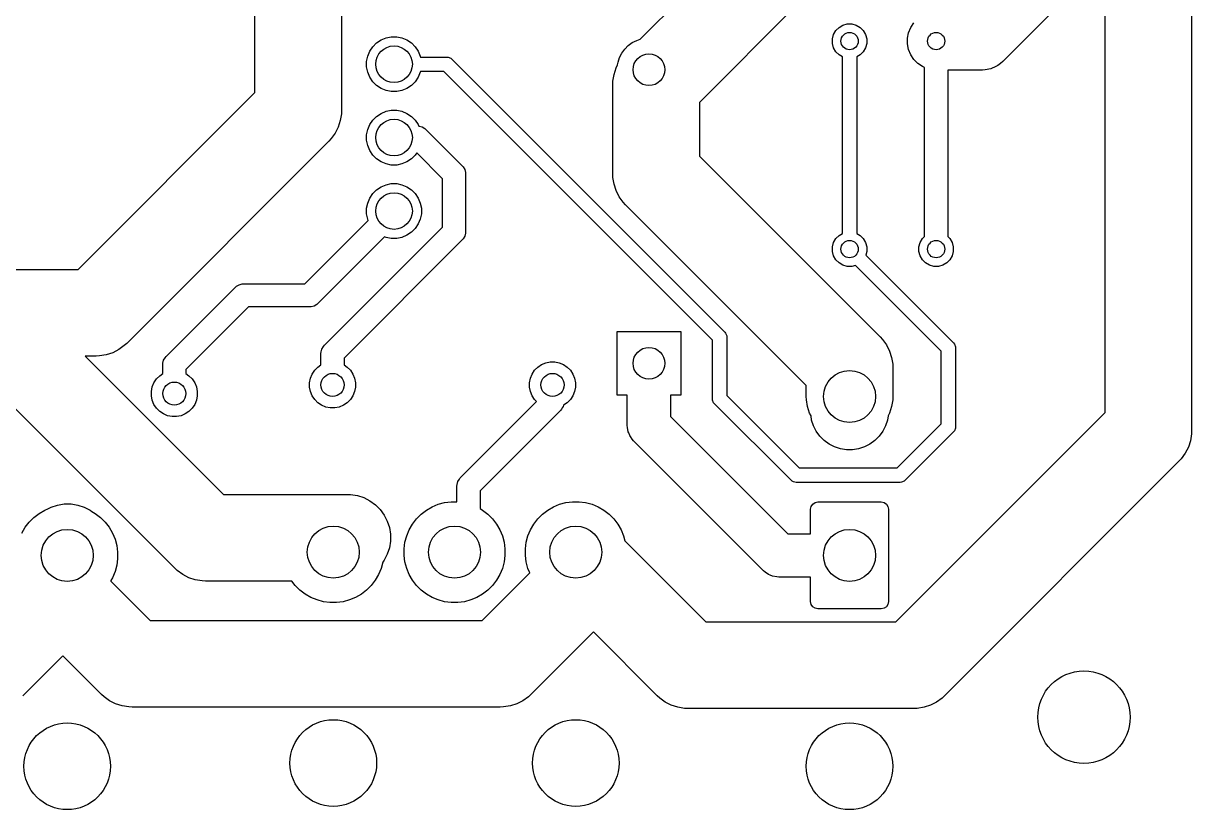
# Model space of a CAD drawing. Extents: x 105.7 to 173.3, y -122 to -73.8.
# Drawn here: x 132.88 to 173.35, y -122 to -94.79 of the extents above; entities that cross this region are included whole.
import ezdxf

# ---------------------------------------------------------------- set-up
doc = ezdxf.new("R2010")
doc.units = 0
doc.layers.add('BLACK', color=7, linetype='CONTINUOUS')

msp = doc.modelspace()

# ---------------------------------------------------------------- linework, layer by layer
at = {"layer": 'BLACK', "linetype": 'CONTINUOUS'}
for p, q in [((173.35, -77.75), (173.35, -108.88)), ((170.35, -108.25868), (170.35, -78.37132)), ((140.9, -97.17868), (140.9, -80)), ((143.9, -86.85), (143.9, -97.8)), ((154.241478, -95.337201), (157.93934, -91.63934)), ((169.307107, -93.607107), (166.807107, -96.107107)), ((159.62132, -94.2), (156.3, -97.52132)), ((160.945672, -95.17039), (161.023988, -95.034743)), ((161.023988, -95.034743), (161.134743, -94.923988)), ((161.134743, -94.923988), (161.27039, -94.845672)), ((161.27039, -94.845672), (161.421684, -94.805133)), ((161.421684, -94.805133), (161.578316, -94.805133)), ((161.578316, -94.805133), (161.72961, -94.845672)), ((161.72961, -94.845672), (161.865257, -94.923988)), ((161.865257, -94.923988), (161.976012, -95.034743)), ((161.976012, -95.034743), (162.054328, -95.17039)), ((163.54306, -95.109715), (163.618079, -94.928603)), ((163.618079, -94.928603), (163.72699, -94.765607)), ((144.983708, -95.59574), (145.11574, -95.463708)), ((145.11574, -95.463708), (145.270995, -95.35997)), ((145.270995, -95.35997), (145.443504, -95.288514)), ((145.443504, -95.288514), (145.626639, -95.252087)), ((145.626639, -95.252087), (145.813361, -95.252087)), ((145.813361, -95.252087), (145.996496, -95.288514)), ((145.996496, -95.288514), (146.169005, -95.35997)), ((146.169005, -95.35997), (146.32426, -95.463708)), ((146.32426, -95.463708), (146.456292, -95.59574)), ((153.835607, -95.553553), (153.975252, -95.452096)), ((153.975252, -95.452096), (154.129048, -95.373733)), ((154.129048, -95.373733), (154.241478, -95.337201)), ((160.905133, -95.321684), (160.945672, -95.17039)), ((160.905133, -95.478316), (160.905133, -95.321684)), ((160.945672, -95.62961), (160.905133, -95.478316)), ((162.054328, -95.17039), (162.094867, -95.321684)), ((162.094867, -95.478316), (162.054328, -95.62961)), ((162.094867, -95.321684), (162.094867, -95.478316)), ((163.504815, -95.301983), (163.54306, -95.109715)), ((163.504815, -95.498017), (163.504815, -95.301983)), ((163.54306, -95.690285), (163.504815, -95.498017)), ((144.808514, -95.923504), (144.87997, -95.750995)), ((144.87997, -95.750995), (144.983708, -95.59574)), ((146.456292, -95.59574), (146.56003, -95.750995)), ((146.56003, -95.750995), (146.631486, -95.923504)), ((153.533733, -95.969048), (153.612096, -95.815252)), ((153.612096, -95.815252), (153.713553, -95.675607)), ((153.713553, -95.675607), (153.835607, -95.553553)), ((161.023988, -95.765257), (160.945672, -95.62961)), ((161.134743, -95.876012), (161.023988, -95.765257)), ((161.25, -95.942555), (161.134743, -95.876012)), ((161.865257, -95.876012), (161.75, -95.942555)), ((161.976012, -95.765257), (161.865257, -95.876012)), ((162.054328, -95.62961), (161.976012, -95.765257)), ((163.618079, -95.871397), (163.54306, -95.690285)), ((163.72699, -96.034393), (163.618079, -95.871397)), ((144.772087, -96.106639), (144.808514, -95.923504)), ((144.772087, -96.293361), (144.772087, -96.106639)), ((144.808514, -96.476496), (144.772087, -96.293361)), ((146.631486, -95.923504), (146.636756, -95.95)), ((146.636756, -95.95), (147.55, -95.95)), ((147.55, -95.95), (147.598773, -95.954804)), ((147.598773, -95.954804), (147.688893, -95.992133)), ((147.688893, -95.992133), (147.688897, -95.992137)), ((147.688897, -95.992137), (147.726777, -96.023223)), ((147.726777, -96.023223), (157.176777, -105.473223)), ((153.414181, -96.325975), (153.465956, -96.224359)), ((153.465956, -96.224359), (153.480393, -96.13321)), ((153.480393, -96.13321), (153.533733, -95.969048)), ((161.25, -102.057444), (161.25, -95.942555)), ((161.75, -95.942555), (161.75, -102.057444)), ((163.865607, -96.17301), (163.72699, -96.034393)), ((164.028603, -96.281921), (163.865607, -96.17301)), ((164.1, -96.311494), (164.028603, -96.281921)), ((164.1, -102.158731), (164.1, -96.311494)), ((166.571397, -96.281921), (166.390285, -96.35694)), ((166.635396, -96.239158), (166.571397, -96.281921)), ((166.734394, -96.173011), (166.635396, -96.239158)), ((166.807107, -96.107107), (166.734394, -96.173011)), ((144.87997, -96.649005), (144.808514, -96.476496)), ((144.983708, -96.80426), (144.87997, -96.649005)), ((146.56003, -96.649005), (146.456292, -96.80426)), ((146.631486, -96.476496), (146.56003, -96.649005)), ((146.636756, -96.45), (146.631486, -96.476496)), ((147.446446, -96.45), (146.636756, -96.45)), ((156.75, -105.753554), (147.446446, -96.45)), ((153.304624, -96.782311), (153.341445, -96.549832)), ((153.341445, -96.549832), (153.414181, -96.325975)), ((166.1, -96.4), (164.9, -96.4)), ((164.9, -96.4), (164.9, -102.158731)), ((166.198017, -96.395185), (166.1, -96.4)), ((166.390285, -96.35694), (166.198017, -96.395185)), ((145.11574, -96.936292), (144.983708, -96.80426)), ((145.270995, -97.04003), (145.11574, -96.936292)), ((145.443504, -97.111486), (145.270995, -97.04003)), ((145.626639, -97.147913), (145.443504, -97.111486)), ((145.996496, -97.111486), (145.813361, -97.147913)), ((146.169005, -97.04003), (145.996496, -97.111486)), ((146.32426, -96.936292), (146.169005, -97.04003)), ((146.456292, -96.80426), (146.32426, -96.936292)), ((153.3, -96.9), (153.304624, -96.782311)), ((153.3, -100), (153.3, -96.9)), ((134.77868, -103.3), (140.9, -97.17868)), ((145.813361, -97.147913), (145.626639, -97.147913)), ((156.3, -97.52132), (156.3, -99.37868)), ((143.895376, -97.917689), (143.858555, -98.150168)), ((143.9, -97.8), (143.895376, -97.917689)), ((145.11574, -98.003708), (145.270995, -97.89997)), ((145.270995, -97.89997), (145.443504, -97.828514)), ((145.443504, -97.828514), (145.626639, -97.792087)), ((145.626639, -97.792087), (145.813361, -97.792087)), ((145.813361, -97.792087), (145.996496, -97.828514)), ((145.996496, -97.828514), (146.169005, -97.89997)), ((146.169005, -97.89997), (146.32426, -98.003708)), ((143.858555, -98.150168), (143.785819, -98.374025)), ((144.808514, -98.463504), (144.87997, -98.290995)), ((144.87997, -98.290995), (144.983708, -98.13574)), ((144.983708, -98.13574), (145.11574, -98.003708)), ((146.32426, -98.003708), (146.456292, -98.13574)), ((146.456292, -98.13574), (146.56003, -98.290995)), ((146.56003, -98.290995), (146.581454, -98.342717)), ((143.67896, -98.583748), (143.540609, -98.774172)), ((143.785819, -98.374025), (143.67896, -98.583748)), ((144.772087, -98.646639), (144.808514, -98.463504)), ((144.772087, -98.833361), (144.772087, -98.646639)), ((146.581454, -98.342717), (146.59221, -98.343422)), ((146.59221, -98.343422), (146.693074, -98.370448)), ((146.693074, -98.370448), (146.783505, -98.422659)), ((146.783505, -98.422659), (146.822843, -98.457157)), ((146.822843, -98.457157), (148.082843, -99.717157)), ((143.46066, -98.86066), (136.46066, -105.86066)), ((143.540609, -98.774172), (143.46066, -98.86066)), ((144.808514, -99.016496), (144.772087, -98.833361)), ((144.87997, -99.189005), (144.808514, -99.016496)), ((144.983708, -99.34426), (144.87997, -99.189005)), ((145.11574, -99.476292), (144.983708, -99.34426)), ((145.270995, -99.58003), (145.11574, -99.476292)), ((146.32426, -99.476292), (146.169005, -99.58003)), ((146.456292, -99.34426), (146.32426, -99.476292)), ((146.505271, -99.270957), (146.456292, -99.34426)), ((147.4, -100.165686), (146.505271, -99.270957)), ((156.3, -99.37868), (162.56066, -105.63934)), ((145.443504, -99.651486), (145.270995, -99.58003)), ((145.626639, -99.687913), (145.443504, -99.651486)), ((145.813361, -99.687913), (145.626639, -99.687913)), ((145.996496, -99.651486), (145.813361, -99.687913)), ((146.169005, -99.58003), (145.996496, -99.651486)), ((148.082843, -99.717157), (148.117341, -99.756495)), ((148.117341, -99.756495), (148.169552, -99.846926)), ((148.169552, -99.846926), (148.196578, -99.94779)), ((148.196578, -99.94779), (148.2, -100)), ((145.443504, -100.368514), (145.626639, -100.332087)), ((145.626639, -100.332087), (145.813361, -100.332087)), ((145.813361, -100.332087), (145.996496, -100.368514)), ((147.4, -101.834314), (147.4, -100.165686)), ((148.2, -100), (148.2, -102)), ((153.304624, -100.117689), (153.3, -100)), ((153.341445, -100.350168), (153.304624, -100.117689)), ((153.414181, -100.574025), (153.341445, -100.350168)), ((144.87997, -100.830995), (144.983708, -100.67574)), ((144.983708, -100.67574), (145.11574, -100.543708)), ((145.11574, -100.543708), (145.270995, -100.43997)), ((145.270995, -100.43997), (145.443504, -100.368514)), ((145.996496, -100.368514), (146.169005, -100.43997)), ((146.169005, -100.43997), (146.32426, -100.543708)), ((146.32426, -100.543708), (146.456292, -100.67574)), ((146.456292, -100.67574), (146.56003, -100.830995)), ((153.52104, -100.783748), (153.414181, -100.574025)), ((144.772087, -101.186639), (144.808514, -101.003504)), ((144.808514, -101.003504), (144.87997, -100.830995)), ((146.56003, -100.830995), (146.631486, -101.003504)), ((146.631486, -101.003504), (146.667913, -101.186639)), ((153.659391, -100.974172), (153.52104, -100.783748)), ((153.73934, -101.06066), (153.659391, -100.974172)), ((160, -107.32132), (153.73934, -101.06066)), ((144.772087, -101.373361), (144.772087, -101.186639)), ((144.808514, -101.556496), (144.772087, -101.373361)), ((144.828812, -101.605501), (144.808514, -101.556496)), ((146.631486, -101.556496), (146.56003, -101.729005)), ((146.667913, -101.373361), (146.631486, -101.556496)), ((146.667913, -101.186639), (146.667913, -101.373361)), ((142.634314, -103.8), (144.828812, -101.605501)), ((143.307157, -105.927157), (147.4, -101.834314)), ((146.456292, -101.88426), (146.32426, -102.016292)), ((146.56003, -101.729005), (146.456292, -101.88426)), ((145.394498, -102.171187), (143.082843, -104.482843)), ((148.082843, -102.282843), (143.99, -106.375686)), ((145.443504, -102.191486), (145.394498, -102.171187)), ((145.626639, -102.227913), (145.443504, -102.191486)), ((145.813361, -102.227913), (145.626639, -102.227913)), ((145.996496, -102.191486), (145.813361, -102.227913)), ((146.169005, -102.12003), (145.996496, -102.191486)), ((146.32426, -102.016292), (146.169005, -102.12003)), ((148.117341, -102.243505), (148.082843, -102.282843)), ((148.169552, -102.153074), (148.117341, -102.243505)), ((148.196578, -102.05221), (148.169552, -102.153074)), ((148.2, -102), (148.196578, -102.05221)), ((160.905133, -102.521684), (160.945672, -102.37039)), ((160.945672, -102.37039), (161.023988, -102.234743)), ((161.023988, -102.234743), (161.134743, -102.123988)), ((161.134743, -102.123988), (161.25, -102.057444)), ((161.75, -102.057444), (161.865257, -102.123988)), ((161.865257, -102.123988), (161.976012, -102.234743)), ((161.976012, -102.234743), (162.054328, -102.37039)), ((162.054328, -102.37039), (162.094867, -102.521684)), ((163.905133, -102.521684), (163.945672, -102.37039)), ((163.945672, -102.37039), (164.023988, -102.234743)), ((164.023988, -102.234743), (164.1, -102.158731)), ((164.9, -102.158731), (164.976012, -102.234743)), ((164.976012, -102.234743), (165.054328, -102.37039)), ((165.054328, -102.37039), (165.094867, -102.521684)), ((160.905133, -102.678316), (160.905133, -102.521684)), ((160.945672, -102.82961), (160.905133, -102.678316)), ((162.094867, -102.678316), (162.060421, -102.806867)), ((162.094867, -102.521684), (162.094867, -102.678316)), ((163.905133, -102.678316), (163.905133, -102.521684)), ((163.945672, -102.82961), (163.905133, -102.678316)), ((165.094867, -102.678316), (165.054328, -102.82961)), ((165.094867, -102.521684), (165.094867, -102.678316)), ((161.023988, -102.965257), (160.945672, -102.82961)), ((161.134743, -103.076012), (161.023988, -102.965257)), ((161.27039, -103.154328), (161.134743, -103.076012)), ((161.421684, -103.194867), (161.27039, -103.154328)), ((161.578316, -103.194867), (161.421684, -103.194867)), ((161.706867, -103.160421), (161.578316, -103.194867)), ((164.675, -106.128553), (161.706867, -103.160421)), ((162.060421, -102.806867), (165.101776, -105.848223)), ((164.023988, -102.965257), (163.945672, -102.82961)), ((164.134743, -103.076012), (164.023988, -102.965257)), ((164.27039, -103.154328), (164.134743, -103.076012)), ((164.421684, -103.194867), (164.27039, -103.154328)), ((164.578316, -103.194867), (164.421684, -103.194867)), ((164.72961, -103.154328), (164.578316, -103.194867)), ((164.865257, -103.076012), (164.72961, -103.154328)), ((164.976012, -102.965257), (164.865257, -103.076012)), ((165.054328, -102.82961), (164.976012, -102.965257)), ((131.4, -103.3), (134.77868, -103.3)), ((137.827157, -106.317157), (140.227158, -103.917157)), ((140.227158, -103.917157), (140.266495, -103.882659)), ((140.266495, -103.882659), (140.356927, -103.830448)), ((140.356927, -103.830448), (140.45779, -103.803422)), ((140.45779, -103.803422), (140.51, -103.8)), ((140.51, -103.8), (142.634314, -103.8)), ((140.675685, -104.6), (138.51, -106.765685)), ((142.8, -104.6), (140.675685, -104.6)), ((142.85221, -104.596578), (142.8, -104.6)), ((142.953074, -104.569552), (142.85221, -104.596578)), ((143.043505, -104.517341), (142.953074, -104.569552)), ((143.082843, -104.482843), (143.043505, -104.517341)), ((153.45, -107.65), (153.45, -105.45)), ((153.45, -105.45), (155.65, -105.45)), ((155.65, -105.45), (155.65, -107.65)), ((157.176777, -105.473223), (157.207862, -105.511102)), ((157.207862, -105.511102), (157.207867, -105.511107)), ((157.207867, -105.511107), (157.245196, -105.601227)), ((157.245196, -105.601227), (157.25, -105.65)), ((136.374172, -105.940609), (136.183748, -106.07896)), ((136.46066, -105.86066), (136.374172, -105.940609)), ((143.220448, -106.056926), (143.272659, -105.966495)), ((143.272659, -105.966495), (143.307157, -105.927157)), ((156.75, -107.775), (156.75, -105.753554)), ((157.25, -105.65), (157.25, -107.671446)), ((162.56066, -105.63934), (162.640609, -105.725828)), ((162.640609, -105.725828), (162.77896, -105.916252)), ((162.77896, -105.916252), (162.885819, -106.125975)), ((165.101776, -105.848223), (165.132862, -105.886102)), ((165.132862, -105.886102), (165.132867, -105.886107)), ((165.132867, -105.886107), (165.170196, -105.976227)), ((165.170196, -105.976227), (165.175, -106.025)), ((165.175, -106.025), (165.175, -108.75)), ((138.12644, -113.64776), (130.77868, -106.3)), ((135.4, -106.3), (135.02132, -106.3)), ((135.02132, -106.3), (139.80842, -111.0871)), ((135.517689, -106.295376), (135.4, -106.3)), ((135.750168, -106.258555), (135.517689, -106.295376)), ((135.974025, -106.185819), (135.750168, -106.258555)), ((136.183748, -106.07896), (135.974025, -106.185819)), ((137.740448, -106.446926), (137.792659, -106.356495)), ((137.792659, -106.356495), (137.827157, -106.317157)), ((143.19, -106.21), (143.193422, -106.15779)), ((143.19, -106.609752), (143.19, -106.21)), ((143.193422, -106.15779), (143.220448, -106.056927)), ((143.220448, -106.056927), (143.220448, -106.056926)), ((143.99, -106.375686), (143.99, -106.609752)), ((162.885819, -106.125975), (162.958555, -106.349832)), ((162.958555, -106.349832), (162.995376, -106.582311)), ((164.675, -108.646446), (164.675, -106.128553)), ((137.71, -106.6), (137.713422, -106.54779)), ((137.71, -106.909752), (137.71, -106.6)), ((137.713422, -106.54779), (137.740448, -106.446927)), ((137.740448, -106.446927), (137.740448, -106.446926)), ((138.51, -106.765685), (138.51, -106.909752)), ((142.884463, -106.922883), (142.971592, -106.792485)), ((142.971592, -106.792485), (143.082485, -106.681592)), ((143.082485, -106.681592), (143.19, -106.609752)), ((143.99, -106.609752), (144.097515, -106.681592)), ((144.097515, -106.681592), (144.208408, -106.792485)), ((144.208408, -106.792485), (144.295537, -106.922883)), ((150.504463, -106.922883), (150.591592, -106.792485)), ((150.591592, -106.792485), (150.702485, -106.681592)), ((150.702485, -106.681592), (150.832883, -106.594463)), ((150.832883, -106.594463), (150.977772, -106.534448)), ((150.977772, -106.534448), (151.131586, -106.503852)), ((151.131586, -106.503852), (151.288414, -106.503852)), ((151.288414, -106.503852), (151.442228, -106.534448)), ((151.442228, -106.534448), (151.587117, -106.594463)), ((151.587117, -106.594463), (151.717515, -106.681592)), ((151.717515, -106.681592), (151.828408, -106.792485)), ((151.828408, -106.792485), (151.915537, -106.922883)), ((162.995376, -106.582311), (163, -106.7)), ((163, -106.7), (163, -107.7)), ((137.344448, -107.367772), (137.404463, -107.222883)), ((137.404463, -107.222883), (137.491592, -107.092485)), ((137.491592, -107.092485), (137.602485, -106.981592)), ((137.602485, -106.981592), (137.71, -106.909752)), ((138.51, -106.909752), (138.617515, -106.981592)), ((138.617515, -106.981592), (138.728408, -107.092485)), ((138.728408, -107.092485), (138.815537, -107.222883)), ((138.815537, -107.222883), (138.875552, -107.367772)), ((142.793852, -107.221586), (142.824448, -107.067772)), ((142.793852, -107.378414), (142.793852, -107.221586)), ((142.824448, -107.067772), (142.884463, -106.922883)), ((144.295537, -106.922883), (144.355552, -107.067772)), ((144.355552, -107.067772), (144.386148, -107.221586)), ((144.386148, -107.221586), (144.386148, -107.378414)), ((150.413852, -107.221586), (150.444448, -107.067772)), ((150.413852, -107.378414), (150.413852, -107.221586)), ((150.444448, -107.067772), (150.504463, -106.922883)), ((151.915537, -106.922883), (151.975552, -107.067772)), ((151.975552, -107.067772), (152.006148, -107.221586)), ((152.006148, -107.221586), (152.006148, -107.378414)), ((137.313852, -107.521586), (137.344448, -107.367772)), ((137.313852, -107.678414), (137.313852, -107.521586)), ((138.875552, -107.367772), (138.906148, -107.521586)), ((138.906148, -107.521586), (138.906148, -107.678414)), ((142.824448, -107.532228), (142.793852, -107.378414)), ((142.884463, -107.677117), (142.824448, -107.532228)), ((144.355552, -107.532228), (144.295537, -107.677117)), ((144.386148, -107.378414), (144.355552, -107.532228)), ((150.444448, -107.532228), (150.413852, -107.378414)), ((150.504463, -107.677117), (150.444448, -107.532228)), ((151.975552, -107.532228), (151.915537, -107.677117)), ((152.006148, -107.378414), (151.975552, -107.532228)), ((160, -107.7), (160, -107.32132)), ((137.344448, -107.832228), (137.313852, -107.678414)), ((137.404463, -107.977117), (137.344448, -107.832228)), ((137.491592, -108.107515), (137.404463, -107.977117)), ((138.815537, -107.977117), (138.728408, -108.107515)), ((138.875552, -107.832228), (138.815537, -107.977117)), ((138.906148, -107.678414), (138.875552, -107.832228)), ((142.971592, -107.807515), (142.884463, -107.677117)), ((143.082485, -107.918408), (142.971592, -107.807515)), ((143.212883, -108.005537), (143.082485, -107.918408)), ((143.357772, -108.065552), (143.212883, -108.005537)), ((143.967117, -108.005537), (143.822228, -108.065552)), ((144.097515, -107.918408), (143.967117, -108.005537)), ((144.208408, -107.807515), (144.097515, -107.918408)), ((144.295537, -107.677117), (144.208408, -107.807515)), ((148.017157, -110.517157), (150.659195, -107.875118)), ((150.591592, -107.807515), (150.504463, -107.677117)), ((150.659195, -107.875118), (150.591592, -107.807515)), ((151.579552, -108.043073), (151.548909, -108.096148)), ((151.590153, -108.003508), (151.579552, -108.043073)), ((151.717515, -107.918408), (151.590153, -108.003508)), ((151.828408, -107.807515), (151.717515, -107.918408)), ((151.915537, -107.677117), (151.828408, -107.807515)), ((153.8, -107.65), (153.45, -107.65)), ((153.8, -108.7), (153.8, -107.65)), ((155.65, -107.65), (155.3, -107.65)), ((155.3, -107.65), (155.3, -108.38934)), ((156.754804, -107.823773), (156.75, -107.775)), ((156.792133, -107.913893), (156.754804, -107.823773)), ((156.792137, -107.913897), (156.792133, -107.913893)), ((156.823223, -107.951777), (156.792137, -107.913897)), ((159.473223, -110.601777), (156.823223, -107.951777)), ((157.25, -107.671446), (159.753554, -110.175)), ((160.004624, -107.817689), (160, -107.7)), ((160.041445, -108.050168), (160.004624, -107.817689)), ((160.114181, -108.274025), (160.041445, -108.050168)), ((162.958555, -108.050168), (162.885819, -108.274025)), ((162.995376, -107.817689), (162.958555, -108.050168)), ((163, -107.7), (162.995376, -107.817689)), ((137.602485, -108.218408), (137.491592, -108.107515)), ((137.732883, -108.305537), (137.602485, -108.218408)), ((137.877772, -108.365552), (137.732883, -108.305537)), ((138.031586, -108.396148), (137.877772, -108.365552)), ((138.188414, -108.396148), (138.031586, -108.396148)), ((138.342228, -108.365552), (138.188414, -108.396148)), ((138.487117, -108.305537), (138.342228, -108.365552)), ((138.617515, -108.218408), (138.487117, -108.305537)), ((138.728408, -108.107515), (138.617515, -108.218408)), ((143.511586, -108.096148), (143.357772, -108.065552)), ((143.668414, -108.096148), (143.511586, -108.096148)), ((143.822228, -108.065552), (143.668414, -108.096148)), ((151.492842, -108.172843), (148.7, -110.965685)), ((151.527341, -108.133505), (151.492842, -108.172843)), ((151.548909, -108.096148), (151.527341, -108.133505)), ((155.3, -108.38934), (159.36066, -112.45)), ((160.164865, -108.373499), (160.114181, -108.274025)), ((160.187301, -108.515151), (160.164865, -108.373499)), ((162.835134, -108.373499), (162.812699, -108.515151)), ((162.885819, -108.274025), (162.835134, -108.373499)), ((163.10868, -115.5), (170.35, -108.25868)), ((153.803611, -108.773513), (153.8, -108.7)), ((153.832294, -108.917713), (153.803611, -108.773513)), ((160.252763, -108.716623), (160.187301, -108.515151)), ((160.348936, -108.905373), (160.252763, -108.716623)), ((162.747237, -108.716623), (162.651064, -108.905373)), ((162.812699, -108.515151), (162.747237, -108.716623)), ((163.146446, -110.175), (164.675, -108.646446)), ((165.170197, -108.798772), (165.132868, -108.888892)), ((165.175, -108.75), (165.170197, -108.798762)), ((165.170197, -108.798762), (165.170197, -108.798772)), ((153.848927, -108.957867), (153.832294, -108.917713)), ((153.888559, -109.053548), (153.848927, -108.957867)), ((153.910122, -109.085819), (153.888559, -109.053548)), ((153.970242, -109.175795), (153.910122, -109.085819)), ((154.01967, -109.23033), (153.970242, -109.175795)), ((158.51967, -113.73033), (154.01967, -109.23033)), ((160.473452, -109.076755), (160.348936, -108.905373)), ((160.623245, -109.226548), (160.473452, -109.076755)), ((160.794627, -109.351064), (160.623245, -109.226548)), ((162.376755, -109.226548), (162.205373, -109.351064)), ((162.526548, -109.076755), (162.376755, -109.226548)), ((162.651064, -108.905373), (162.526548, -109.076755)), ((165.101777, -108.926776), (163.426777, -110.601777)), ((165.132868, -108.888892), (165.101777, -108.926776)), ((173.308555, -109.230168), (173.235819, -109.454025)), ((173.345376, -108.997689), (173.308555, -109.230168)), ((173.35, -108.88), (173.345376, -108.997689)), ((160.983377, -109.447237), (160.794627, -109.351064)), ((161.184849, -109.512699), (160.983377, -109.447237)), ((161.39408, -109.545838), (161.184849, -109.512699)), ((161.60592, -109.545838), (161.39408, -109.545838)), ((161.815151, -109.512699), (161.60592, -109.545838)), ((162.016623, -109.447237), (161.815151, -109.512699)), ((162.205373, -109.351064), (162.016623, -109.447237)), ((173.12896, -109.663748), (172.990609, -109.854172)), ((173.235819, -109.454025), (173.12896, -109.663748)), ((172.91066, -109.94066), (164.79066, -118.06066)), ((172.990609, -109.854172), (172.91066, -109.94066)), ((159.753554, -110.175), (163.146446, -110.175)), ((147.9, -110.8), (147.903422, -110.74779)), ((147.9, -111.340847), (147.9, -110.8)), ((147.903422, -110.74779), (147.930448, -110.646927)), ((147.930448, -110.646926), (147.982659, -110.556495)), ((147.930448, -110.646927), (147.930448, -110.646926)), ((147.982659, -110.556495), (148.017157, -110.517157)), ((159.511108, -110.632868), (159.473223, -110.601777)), ((159.563899, -110.654734), (159.511108, -110.632868)), ((159.601227, -110.670196), (159.563899, -110.654734)), ((159.65, -110.675), (159.601227, -110.670196)), ((163.25, -110.675), (159.65, -110.675)), ((163.298773, -110.670196), (163.25, -110.675)), ((163.388893, -110.632867), (163.298773, -110.670196)), ((163.388897, -110.632862), (163.388893, -110.632867)), ((163.426777, -110.601777), (163.388897, -110.632862)), ((139.80842, -111.0871), (144.1, -111.0871)), ((144.1, -111.0871), (144.217689, -111.091724)), ((144.217689, -111.091724), (144.450168, -111.128545)), ((144.450168, -111.128545), (144.674025, -111.201281)), ((144.674025, -111.201281), (144.883748, -111.30814)), ((148.7, -110.965685), (148.7, -111.581222)), ((133.427752, -111.744928), (133.625995, -111.630473)), ((133.625995, -111.630473), (133.724388, -111.589716)), ((133.724388, -111.589716), (133.841725, -111.529931)), ((133.841725, -111.529931), (134.065582, -111.457195)), ((134.065582, -111.457195), (134.298061, -111.420374)), ((134.298061, -111.420374), (134.533439, -111.420374)), ((134.533439, -111.420374), (134.765918, -111.457195)), ((134.765918, -111.457195), (134.989775, -111.529931)), ((134.989775, -111.529931), (135.199498, -111.63679)), ((135.199498, -111.63679), (135.255808, -111.677702)), ((135.255808, -111.677702), (135.372248, -111.744928)), ((144.883748, -111.30814), (145.074172, -111.446491)), ((145.074172, -111.446491), (145.240609, -111.612928)), ((145.240609, -111.612928), (145.37896, -111.803352)), ((146.661895, -111.77138), (146.843502, -111.632028)), ((146.843502, -111.632028), (147.041745, -111.517573)), ((147.041745, -111.517573), (147.253231, -111.429972)), ((147.253231, -111.429972), (147.474342, -111.370726)), ((147.474342, -111.370726), (147.701295, -111.340847)), ((147.701295, -111.340847), (147.9, -111.340847)), ((148.7, -111.581222), (148.787998, -111.632028)), ((148.787998, -111.632028), (148.969605, -111.77138)), ((150.861895, -111.77138), (151.043502, -111.632028)), ((151.043502, -111.632028), (151.241745, -111.517573)), ((151.241745, -111.517573), (151.453231, -111.429972)), ((151.453231, -111.429972), (151.674342, -111.370726)), ((151.674342, -111.370726), (151.901295, -111.340847)), ((151.901295, -111.340847), (152.130205, -111.340847)), ((152.130205, -111.340847), (152.357158, -111.370726)), ((152.357158, -111.370726), (152.578269, -111.429972)), ((152.578269, -111.429972), (152.789755, -111.517573)), ((152.789755, -111.517573), (152.987998, -111.632028)), ((152.987998, -111.632028), (153.169605, -111.77138)), ((160.15, -111.600001), (160.16903, -111.50433)), ((160.15, -112.45), (160.15, -111.600001)), ((160.16903, -111.50433), (160.223224, -111.423224)), ((160.223224, -111.423224), (160.30433, -111.36903)), ((160.30433, -111.36903), (160.400002, -111.350001)), ((160.400002, -111.350001), (162.599999, -111.35)), ((162.599999, -111.35), (162.69567, -111.36903)), ((162.69567, -111.36903), (162.776776, -111.423224)), ((162.776776, -111.423224), (162.83097, -111.50433)), ((162.83097, -111.50433), (162.849999, -111.600002)), ((162.849999, -111.600002), (162.85, -114.799999)), ((132.944928, -112.227752), (133.08428, -112.046145)), ((133.08428, -112.046145), (133.246145, -111.88428)), ((133.246145, -111.88428), (133.427752, -111.744928)), ((135.372248, -111.744928), (135.553855, -111.88428)), ((135.553855, -111.88428), (135.71572, -112.046145)), ((135.71572, -112.046145), (135.855072, -112.227752)), ((145.37896, -111.803352), (145.485819, -112.013075)), ((145.485819, -112.013075), (145.558555, -112.236932)), ((146.360678, -112.114852), (146.50003, -111.933245)), ((146.50003, -111.933245), (146.661895, -111.77138)), ((148.969605, -111.77138), (149.13147, -111.933245)), ((149.13147, -111.933245), (149.270822, -112.114852)), ((150.560678, -112.114852), (150.70003, -111.933245)), ((150.70003, -111.933245), (150.861895, -111.77138)), ((153.169605, -111.77138), (153.33147, -111.933245)), ((153.33147, -111.933245), (153.470822, -112.114852)), ((132.830473, -112.425995), (132.944928, -112.227752)), ((135.855072, -112.227752), (135.969527, -112.425995)), ((135.969527, -112.425995), (136.057128, -112.637481)), ((145.558555, -112.236932), (145.595376, -112.469411)), ((145.595376, -112.469411), (145.595376, -112.704789)), ((146.158622, -112.524581), (146.246223, -112.313095)), ((146.246223, -112.313095), (146.360678, -112.114852)), ((149.270822, -112.114852), (149.385277, -112.313095)), ((149.385277, -112.313095), (149.472878, -112.524581)), ((150.358622, -112.524581), (150.446223, -112.313095)), ((150.446223, -112.313095), (150.560678, -112.114852)), ((153.470822, -112.114852), (153.585277, -112.313095)), ((153.585277, -112.313095), (153.672878, -112.524581)), ((159.36066, -112.45), (160.15, -112.45)), ((136.057128, -112.637481), (136.116374, -112.858592)), ((136.116374, -112.858592), (136.146253, -113.085545)), ((145.595376, -112.704789), (145.558555, -112.937268)), ((146.069497, -112.972645), (146.099376, -112.745692)), ((146.099376, -112.745692), (146.158622, -112.524581)), ((149.472878, -112.524581), (149.532124, -112.745692)), ((149.532124, -112.745692), (149.562003, -112.972645)), ((150.269497, -112.972645), (150.299376, -112.745692)), ((150.299376, -112.745692), (150.358622, -112.524581)), ((153.672878, -112.524581), (153.719354, -112.698034)), ((153.719354, -112.698034), (156.52132, -115.5)), ((136.146253, -113.314455), (136.116374, -113.541408)), ((136.146253, -113.085545), (136.146253, -113.314455)), ((145.485819, -113.161125), (145.37896, -113.370848)), ((145.558555, -112.937268), (145.485819, -113.161125)), ((146.069497, -113.201555), (146.069497, -112.972645)), ((146.099376, -113.428508), (146.069497, -113.201555)), ((149.562003, -113.201555), (149.532124, -113.428508)), ((149.562003, -112.972645), (149.562003, -113.201555)), ((150.269497, -113.201555), (150.269497, -112.972645)), ((150.299376, -113.428508), (150.269497, -113.201555)), ((136.116374, -113.541408), (136.057128, -113.762519)), ((138.212928, -113.727709), (138.12644, -113.64776)), ((145.272878, -113.649619), (145.185277, -113.861105)), ((145.329235, -113.439287), (145.272878, -113.649619)), ((145.37896, -113.370848), (145.329235, -113.439287)), ((146.158622, -113.649619), (146.099376, -113.428508)), ((146.246223, -113.861105), (146.158622, -113.649619)), ((149.472878, -113.649619), (149.385277, -113.861105)), ((149.532124, -113.428508), (149.472878, -113.649619)), ((150.358622, -113.649619), (150.299376, -113.428508)), ((150.423187, -113.805492), (150.358622, -113.649619)), ((135.969527, -113.974005), (135.91575, -114.06715)), ((135.91575, -114.06715), (135.91575, -114.09443)), ((135.91575, -114.09443), (137.27132, -115.45)), ((136.057128, -113.762519), (135.969527, -113.974005)), ((138.403352, -113.86606), (138.212928, -113.727709)), ((138.613075, -113.972919), (138.403352, -113.86606)), ((138.836932, -114.045655), (138.613075, -113.972919)), ((139.069411, -114.082476), (138.836932, -114.045655)), ((139.1871, -114.0871), (139.069411, -114.082476)), ((142.181973, -114.0871), (139.1871, -114.0871)), ((142.30003, -114.240955), (142.181973, -114.0871)), ((145.070822, -114.059348), (144.93147, -114.240955)), ((145.185277, -113.861105), (145.070822, -114.059348)), ((146.360678, -114.059348), (146.246223, -113.861105)), ((146.50003, -114.240955), (146.360678, -114.059348)), ((148.77868, -115.45), (150.423187, -113.805492)), ((149.270822, -114.059348), (149.13147, -114.240955)), ((149.385277, -113.861105), (149.270822, -114.059348)), ((158.574205, -113.779758), (158.51967, -113.73033)), ((158.696452, -113.861441), (158.574205, -113.779758)), ((158.746731, -113.882267), (158.696452, -113.861441)), ((158.832287, -113.917706), (158.746731, -113.882267)), ((158.976487, -113.946389), (158.832287, -113.917706)), ((159.05, -113.95), (158.976487, -113.946389)), ((160.150001, -113.95), (159.05, -113.95)), ((160.150001, -114.799998), (160.150001, -113.95)), ((142.461895, -114.40282), (142.30003, -114.240955)), ((142.643502, -114.542172), (142.461895, -114.40282)), ((144.769605, -114.40282), (144.587998, -114.542172)), ((144.93147, -114.240955), (144.769605, -114.40282)), ((146.661895, -114.40282), (146.50003, -114.240955)), ((146.843502, -114.542172), (146.661895, -114.40282)), ((148.969605, -114.40282), (148.787998, -114.542172)), ((149.13147, -114.240955), (148.969605, -114.40282)), ((142.841745, -114.656627), (142.643502, -114.542172)), ((143.053231, -114.744228), (142.841745, -114.656627)), ((143.274342, -114.803474), (143.053231, -114.744228)), ((143.501295, -114.833353), (143.274342, -114.803474)), ((143.730205, -114.833353), (143.501295, -114.833353)), ((143.957158, -114.803474), (143.730205, -114.833353)), ((144.178269, -114.744228), (143.957158, -114.803474)), ((144.389755, -114.656627), (144.178269, -114.744228)), ((144.587998, -114.542172), (144.389755, -114.656627)), ((147.041745, -114.656627), (146.843502, -114.542172)), ((147.253231, -114.744228), (147.041745, -114.656627)), ((147.474342, -114.803474), (147.253231, -114.744228)), ((147.701295, -114.833353), (147.474342, -114.803474)), ((147.930205, -114.833353), (147.701295, -114.833353)), ((148.157158, -114.803474), (147.930205, -114.833353)), ((148.378269, -114.744228), (148.157158, -114.803474)), ((148.589755, -114.656627), (148.378269, -114.744228)), ((148.787998, -114.542172), (148.589755, -114.656627)), ((160.16903, -114.89567), (160.150001, -114.799998)), ((160.223224, -114.976776), (160.16903, -114.89567)), ((162.83097, -114.89567), (162.776776, -114.976776)), ((162.85, -114.799999), (162.83097, -114.89567)), ((160.30433, -115.03097), (160.223224, -114.976776)), ((160.400001, -115.05), (160.30433, -115.03097)), ((162.599998, -115.049999), (160.400001, -115.05)), ((162.69567, -115.03097), (162.599998, -115.049999)), ((162.776776, -114.976776), (162.69567, -115.03097)), ((137.27132, -115.45), (148.77868, -115.45)), ((156.52132, -115.5), (163.10868, -115.5)), ((152.625, -115.84632), (150.46066, -118.01066)), ((154.83934, -118.06066), (152.625, -115.84632)), ((134.25, -116.67132), (132.86066, -118.06066)), ((135.58934, -118.01066), (134.25, -116.67132)), ((135.675828, -118.090609), (135.58934, -118.01066)), ((135.866252, -118.228961), (135.675828, -118.090609)), ((150.374172, -118.090609), (150.183748, -118.22896)), ((150.46066, -118.01066), (150.374172, -118.090609)), ((154.925828, -118.140609), (154.83934, -118.06066)), ((155.116252, -118.27896), (154.925828, -118.140609)), ((164.704172, -118.140609), (164.513748, -118.27896)), ((164.79066, -118.06066), (164.704172, -118.140609)), ((136.075975, -118.335819), (135.866252, -118.228961)), ((136.299832, -118.408555), (136.075975, -118.335819)), ((136.532311, -118.445376), (136.299832, -118.408555)), ((136.65, -118.45), (136.532311, -118.445376)), ((149.4, -118.45), (136.65, -118.45)), ((149.517689, -118.445376), (149.4, -118.45)), ((149.750168, -118.408555), (149.517689, -118.445376)), ((149.974025, -118.335819), (149.750168, -118.408555)), ((150.183748, -118.22896), (149.974025, -118.335819)), ((155.325975, -118.385819), (155.116252, -118.27896)), ((155.549832, -118.458555), (155.325975, -118.385819)), ((155.782311, -118.495376), (155.549832, -118.458555)), ((155.9, -118.5), (155.782311, -118.495376)), ((163.73, -118.5), (155.9, -118.5)), ((163.847689, -118.495376), (163.73, -118.5)), ((164.080168, -118.458555), (163.847689, -118.495376)), ((164.304025, -118.385819), (164.080168, -118.458555)), ((164.513748, -118.27896), (164.304025, -118.385819))]:
    msp.add_line(p, q, dxfattribs=at)
at = {"layer": 'BLACK'}
for centre, radius in [((161.5, -95.4), 0.3), ((164.5, -95.4), 0.3), ((145.72, -96.2), 0.635), ((154.55, -96.39), 0.55), ((145.72, -98.74), 0.635), ((145.72, -101.28), 0.635), ((161.5, -102.6), 0.3), ((164.5, -102.6), 0.3), ((154.55, -106.55), 0.55), ((161.5, -107.7), 0.9), ((138.11, -107.6), 0.4), ((143.59, -107.3), 0.4), ((151.21, -107.3), 0.4), ((134.4, -113.2), 0.9), ((143.61575, -113.0871), 0.9), ((147.81575, -113.0871), 0.9), ((152.01575, -113.0871), 0.9), ((161.5, -113.2), 0.9), ((169.62, -118.8), 1.6), ((143.61575, -120.3871), 1.5), ((152.01575, -120.3871), 1.5), ((134.4, -120.5), 1.5), ((161.5, -120.5), 1.5)]:
    msp.add_circle(centre, radius, dxfattribs=at)
at = {"layer": 'WHITE'}
for centre, radius in [((145.72, -96.2), 0.635), ((154.55, -96.39), 0.55), ((145.72, -98.74), 0.635), ((145.72, -101.28), 0.635), ((154.55, -106.55), 0.55), ((161.5, -107.7), 0.9), ((138.11, -107.6), 0.4), ((143.59, -107.3), 0.4), ((151.21, -107.3), 0.4), ((134.4, -113.2), 0.9), ((143.61575, -113.0871), 0.9), ((147.81575, -113.0871), 0.9), ((152.01575, -113.0871), 0.9), ((161.5, -113.2), 0.9), ((169.62, -118.8), 1.599999), ((143.61575, -120.3871), 1.499999), ((152.01575, -120.3871), 1.499999), ((134.4, -120.5), 1.499999), ((161.5, -120.5), 1.499999)]:
    msp.add_circle(centre, radius, dxfattribs=at)

doc.saveas('drawing.dxf')
